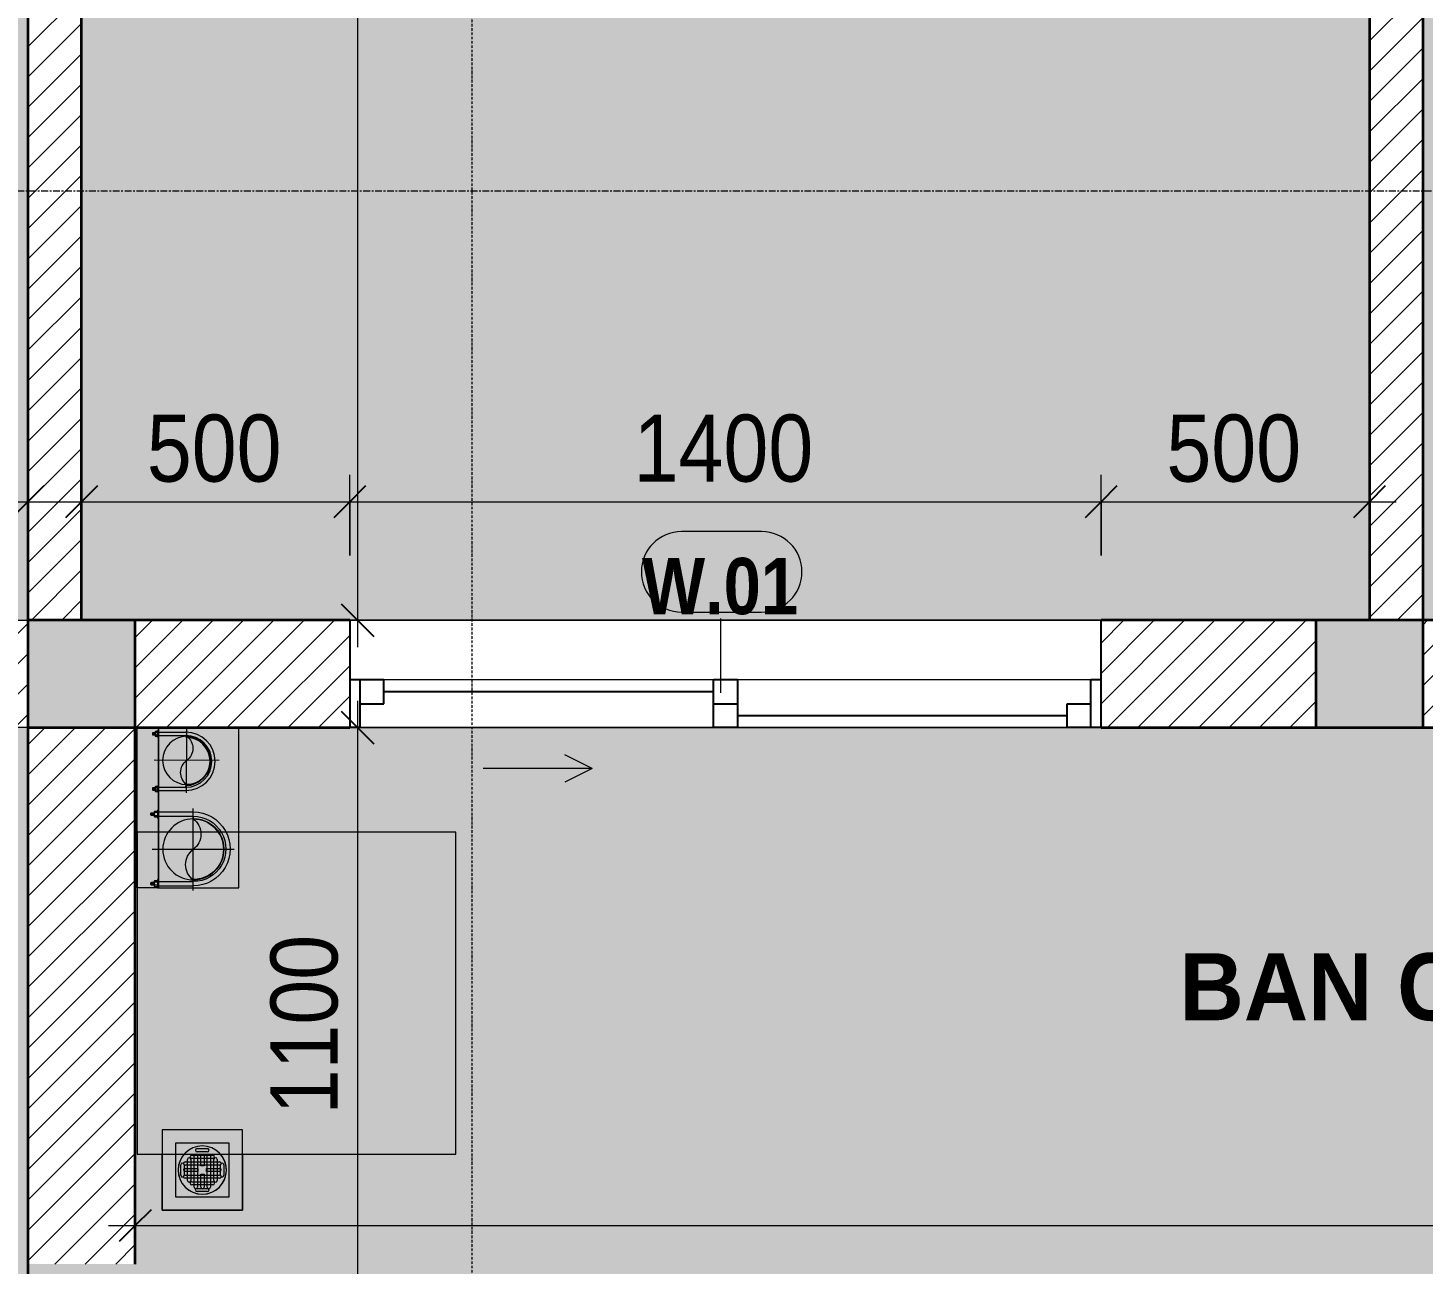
# Model space of a CAD drawing. Header units: millimetres. Extents: x 81424 to 264319, y 405 to 78637.
# Drawn here: x 86278 to 88878, y 23537 to 25841 of the extents above; entities that cross this region are included whole.
import ezdxf

# ---------------------------------------------------------------- set-up
doc = ezdxf.new("R2010")
doc.units = ezdxf.units.MM
for name, pattern in [('Dash Dot 3_16_', [7.9375, 4.7625, -1.5875, 0, -1.5875]), ('Grid Line', [22.225, 12.7, -3.175, 3.175, -3.175]), ('IMPORT-CENTER _3_', [10.16, 6.35, -1.27, 1.27, -1.27])]:
    doc.linetypes.add(name, pattern=pattern)
for name, color, linetype, lineweight in [('0-1', 7, 'Continuous', 5), ('A-ANNO-DIMS', 211, 'Continuous', 9), ('A-ANNO-DIMS-50', 211, 'Continuous', 9), ('A-DETL-GENF-1', 7, 'Continuous', 18), ('A-DETL-GENF-5', 9, 'Continuous', 18), ('A-DETL-MEDM', 33, 'Continuous', 35), ('A-DETL-THIN', 151, 'Continuous', 18), ('A-GLAZ', 151, 'Continuous', 18), ('A-GLAZ-1', 151, 'Continuous', 25), ('A-GLAZ-IDEN', 152, 'Continuous', 9), ('A-WALL', 113, 'Continuous', 18), ('A-WALL-2', 250, 'Continuous', 35), ('A-WALL-4', 113, 'Continuous', 35), ('A-WALL-PATT-1', 9, 'Continuous', 18), ('A-WALL-PATT-2', 111, 'Continuous', 18), ('G-ANNO-SYMB-1', 111, 'Dash Dot 3_16_', 18), ('G-ANNO-TEXT-1', 7, 'Continuous', 9), ('G-IMPT', 8, 'Continuous', 18), ('G-IMPT-1', 254, 'Continuous', 18), ('G-IMPT-2', 8, 'IMPORT-CENTER _3_', 18), ('I-FURN', 30, 'Continuous', 18), ('I-FURN-2', 253, 'Continuous', 18), ('M-EQPM', 50, 'Continuous', 18), ('M-EQPM-1', 7, 'Continuous', 18), ('S-COLS', 52, 'Continuous', 18), ('S-COLS-3', 52, 'Continuous', 35), ('S-GRID-1', 1, 'Grid Line', 9)]:
    doc.layers.add(name, color=color, linetype=linetype, lineweight=lineweight)
doc.layers.add('A-DETL-GENF-2', color=7, linetype='Continuous', lineweight=18, transparency=0.2)
doc.styles.add('Arial_B', font='arialbd.ttf', dxfattribs={"width": 0.95, "height": 125})
doc.styles.add('Arial_B_2', font='arialbd.ttf', dxfattribs={"width": 0.85, "height": 105})
doc.styles.add('UTM Avo', font='', dxfattribs={"width": 0.9, "height": 125})
doc.styles.get('UTM Avo').set_extended_font_data('UTM Avo')
doc.dimstyles.new('1_Dim_chi_tiet_2_5', dxfattribs={"dimscale": 304.8, "dimtxt": 124.912619, "dimasz": 0.19685, "dimexe": 0.164042, "dimexo": 0.0625, "dimgap": 0.016404, "dimtad": 1, "dimdec": 0, "dimrnd": 5, "dimzin": 0, "dimdsep": 46, "dimtxsty": 'UTM Avo', "dimblk1": 'OBLIQUE', "dimblk2": 'OBLIQUE', "dimsah": 1, "dimcen": 0.09, "dimdle": 0.164042, "dimazin": 0, "dimtfac": 1, "dimtdec": 4, "dimtix": 1, "dimtmove": 0, "dimatfit": 3, "dimfxl": 0.328084, "dimfxlon": 1, "dimtvp": 1, "dimtolj": 1, "dimtzin": 0, "dimarcsym": 2})
pattern_1 = [(45, (0, 0), (-28.284271, 28.284271), [])]

# ---------------------------------------------------------------- blocks, each defined once
blk = doc.blocks.new('MAY GIAT - MAY GIAT_dwg-348053-TKCS_CĂN HỘ LOẠI 4 - MẶT BẰNG')
at = {"layer": 'G-IMPT-1', "flags": 128}
blk.add_lwpolyline([(5, 596.6), (5, 2.3), (605, 2.3), (605, 596.6)], close=True, dxfattribs=at)
blk = doc.blocks.new('MAY GIAT - MAY GIAT-348233-TKCS_CĂN HỘ LOẠI 4 - MẶT BẰNG')
at = {"layer": 'I-FURN-2'}
for p, q in [((5, 596.6), (5, 2.3)), ((605, 596.6), (5, 596.6)), ((605, 2.3), (605, 596.6)), ((5, 2.3), (605, 2.3))]:
    blk.add_line(p, q, dxfattribs=at)
blk.add_blockref('MAY GIAT - MAY GIAT_dwg-348053-TKCS_CĂN HỘ LOẠI 4 - MẶT BẰNG', (0, 0))
blk = doc.blocks.new('THU NUOC - THU NUOC-455054-TKCS_CĂN HỘ LOẠI 4 - MẶT BẰNG')
at = {"layer": 'M-EQPM-1'}
for p, q in [((-66.3, -70.6), (-66.3, 79.4)), ((-66.3, 79.4), (38.4, 79.4)), ((38.4, 54.4), (-41.3, 54.4)), ((-41.3, 54.4), (-41.3, -45.6)), ((-11, 32.1), (28.5, 32.1)), ((28.5, 26.1), (-11, 26.1)), ((-1.1, 44.5), (18.5, 44.5)), ((18.5, 38.5), (-1.1, 38.5)), ((-23.3, 19.6), (38.4, 19.6)), ((38.4, 13.6), (-23.3, 13.6)), ((-23.3, 7.2), (0.7, 7.2)), ((0.7, 1.2), (-23.3, 1.2)), ((0.7, 7.2), (0.7, 1.2)), ((16.7, 1.2), (16.7, 7.2)), ((16.7, 7.2), (38.4, 7.2)), ((38.4, 1.2), (16.7, 1.2)), ((-23.3, -4.8), (38.4, -4.8)), ((38.4, -10.8), (-23.3, -10.8)), ((-11, -17.3), (28.5, -17.3)), ((28.5, -23.3), (-11, -23.3)), ((-41.3, -45.6), (38.4, -45.6)), ((-1.1, -29.6), (18.5, -29.6)), ((18.5, -35.6), (-1.1, -35.6)), ((38.4, -70.6), (-66.3, -70.6))]:
    blk.add_line(p, q, dxfattribs=at)
for centre, radius, start, end in [((8.7, 4.4), 45, 48.5422, 180), ((8.7, 4.4), 45, 48.5422, 180), ((-11, 29.1), 3, 90, 270), ((-1.1, 41.5), 3, 90, 270), ((18.5, 41.5), 3, 270, 90), ((28.5, 29.1), 3, 270, 90), ((8.7, 4.4), 45, 180, 311.4578), ((8.7, 4.4), 45, 180, 311.4578), ((-23.3, 16.6), 3, 90, 270), ((-23.3, 4.2), 3, 90, 270), ((-23.3, -7.8), 3, 90, 270), ((-11, -20.3), 3, 90, 270), ((28.5, -20.3), 3, 270, 90), ((-1.1, -32.6), 3, 90, 270), ((18.5, -32.6), 3, 270, 90)]:
    blk.add_arc(centre, radius, start, end, dxfattribs=at)
blk = doc.blocks.new('NCV_TKTC_TANG 1_rvt-1-TKCS_CĂN HỘ LOẠI 4 - MẶT BẰNG')
at = {"layer": 'A-WALL-PATT-1'}
h = blk.add_hatch(dxfattribs=at)
h.set_pattern_fill('FP_1', color=256, style=0, pattern_type=2)
h.set_pattern_definition(pattern_1)
h.paths.add_polyline_path([(86377.6, 24737.4), (86377.6, 28836.9), (86277.6, 28836.9), (86277.6, 24737.4)])
h.paths.add_polyline_path([(86371, 29036.9), (86377.6, 29036.9), (86377.6, 29486.9), (86277.6, 29486.9), (86277.6, 29036.9)])
h.paths.add_polyline_path([(86377.6, 30386.9), (86377.6, 30436.9), (86277.6, 30436.9), (86277.6, 30386.9)])
h = blk.add_hatch(dxfattribs=at)
h.set_pattern_fill('FP_1', color=256, style=0, pattern_type=2)
h.set_pattern_definition(pattern_1)
h.paths.add_polyline_path([(88877.6, 24736.9), (88877.6, 28836.9), (88777.6, 28836.9), (88777.6, 24736.9), (88877.5, 24736.9)])
h.paths.add_polyline_path([(88877.6, 29036.9), (88877.6, 29336.9), (88777.6, 29336.9), (88777.6, 29036.9)])
at = {"layer": 'A-WALL-2'}
for p, q in [((86277.6, 28836.9), (86277.6, 24737.4)), ((86377.6, 24737.4), (86377.6, 28836.9)), ((88777.6, 28836.9), (88777.6, 24736.9)), ((88877.6, 24736.9), (88877.6, 28836.9))]:
    blk.add_line(p, q, dxfattribs=at)
at = {"layer": 'I-FURN', "rotation": 90.00000000000031}
blk.add_blockref('MAY GIAT - MAY GIAT-348233-TKCS_CĂN HỘ LOẠI 4 - MẶT BẰNG', (87077.6, 23736.9), dxfattribs=at)
at = {"layer": 'M-EQPM', "rotation": 90.0000000000001}
blk.add_blockref('THU NUOC - THU NUOC-455054-TKCS_CĂN HỘ LOẠI 4 - MẶT BẰNG', (86607, 23703.6), dxfattribs=at)
blk = doc.blocks.new('1_FAMILY RVT - W01-WxH 1400x1400xmm-389822-TKCS_CĂN HỘ LOẠI 4 - MẶT BẰNG')
at = {"layer": 'A-GLAZ'}
for p, q in [((248.4, 172.39), (299.2, 197.79)), ((248.4, 172.39), (299.2, 146.99)), ((248.4, 172.39), (451.6, 172.39)), ((700, 96.19), (-700, 96.19)), ((-636.5, 96.19), (-22.225, 96.19)), ((22.225, 96.19), (680.95, 96.19)), ((-680.95, 7.29), (-22.225, 7.29)), ((22.225, 7.29), (636.5, 7.29)), ((-700, -103.81), (700, -103.81))]:
    blk.add_line(p, q, dxfattribs=at)
at = {"layer": 'A-GLAZ-1'}
for p, q in [((-700, 96.19), (-700, -103.81)), ((-700, 96.19), (-636.5, 96.19)), ((-680.95, 96.19), (-680.95, 7.29)), ((-636.5, 96.19), (-636.5, 51.74)), ((-22.225, 7.29), (-22.225, 96.19)), ((-22.225, 96.19), (22.225, 96.19)), ((22.225, 96.19), (22.225, 7.29)), ((680.95, 96.19), (700, 96.19)), ((680.95, 96.19), (680.95, 7.29)), ((700, -103.81), (700, 96.19)), ((-636.5, 73.965), (-22.225, 73.965)), ((-636.5, 51.74), (-680.95, 51.74)), ((22.225, 51.74), (-22.225, 51.74)), ((22.225, 29.515), (636.5, 29.515)), ((636.5, 51.74), (636.5, 7.29)), ((680.95, 51.74), (636.5, 51.74)), ((-700, 7.29), (-680.95, 7.29)), ((-22.225, 7.29), (22.225, 7.29)), ((636.5, 7.29), (700, 7.29))]:
    blk.add_line(p, q, dxfattribs=at)
blk = doc.blocks.new('TKTC_XREF_251221_MB TANG 1 - TKTC_XREF_260130_MB TANG 1_dwg_CUM U_DN100-4202112-TKCS_CĂN HỘ LOẠI 4 - MẶT BẰNG')
at = {"layer": 'G-IMPT'}
blk.add_hatch(color=256, dxfattribs=at).paths.add_polyline_path([(0, 61), (0, 57), (15.8, 54.6), (30.5, 47.8), (41.1, 39.2), (49.4, 28.5), (55.1, 14.8), (57, 0), (54.6, -15.8), (47.8, -30.5), (40.3, -40.3), (28.5, -49.4), (14.8, -55.1), (0, -57), (0, -61), (15.8, -58.9), (30.5, -52.8), (43.1, -43.1), (53.7, -28.5), (59.1, -14.7), (60.7, 2.1), (58.7, 16.3), (52.4, 31), (43.1, 43.1), (28.5, 53.7), (14, 59.2), (0.2, 61)])
for p, q in [((-79.1, 66.6), (-79.1, 63.4)), ((-76.6, 66.6), (-76.6, 63.4)), ((-74.6, 66.6), (-74.6, 63.4)), ((-72.7, 69.3), (-72.7, 60.7)), ((-66.9, 67.9), (-71.7, 67.9)), ((-65, 69), (0, 69)), ((-66.9, 62.1), (-71.7, 62.1)), ((-79.1, -63.4), (-79.1, -66.6)), ((-76.6, -63.4), (-76.6, -66.6)), ((-74.6, -63.4), (-74.6, -66.6)), ((-72.7, -60.7), (-72.7, -69.3)), ((-66.9, -62.1), (-71.7, -62.1)), ((-66.9, -67.9), (-71.7, -67.9)), ((-65, -69), (0, -69))]:
    blk.add_line(p, q, dxfattribs=at)
at = {"layer": 'G-IMPT', "flags": 128}
for points in [[(-72.7, 67.6), (-78.1, 67.6), (-78.1, 62.4), (-72.7, 62.4)], [(-71.7, 59.2), (-66.9, 59.2), (-66.9, 70.8), (-71.7, 70.8)], [(-66.9, 70.8), (-66.9, 72.7), (-65, 72.7), (-65, 57.3), (-66.9, 57.3), (-66.9, 59.2)], [(-65, 61), (0, 61), (0, 57)], [(-72.7, -62.4), (-78.1, -62.4), (-78.1, -67.6), (-72.7, -67.6)], [(-71.7, -70.8), (-66.9, -70.8), (-66.9, -59.2), (-71.7, -59.2)], [(-66.9, -59.2), (-66.9, -57.3), (-65, -57.3), (-65, -72.7), (-66.9, -72.7), (-66.9, -70.8)], [(-65, -61), (0, -61), (0, -57)]]:
    blk.add_lwpolyline(points, dxfattribs=at)
at = {"layer": 'G-IMPT'}
for centre, radius, start, end in [((-78.1, 66.6), 0.96, 90, 180), ((-71.1, 69.3), 1.56, 112.6199, 247.3801), ((-67.9, 65), 4.8, 143.1301, 216.8699), ((0, 0), 69, 270, 90), ((-78.1, 63.4), 0.96, 180, 270), ((-71.1, 60.7), 1.56, 112.6199, 247.3801), ((0, 0), 61, 270, 90), ((0, 0), 57, 270, 90), ((-78.1, -63.4), 0.96, 90, 180), ((-71.1, -60.7), 1.56, 112.6199, 247.3801), ((-67.9, -65), 4.8, 143.1301, 216.8699), ((-78.1, -66.6), 0.96, 180, 270), ((-71.1, -69.3), 1.56, 112.6199, 247.3801)]:
    blk.add_arc(centre, radius, start, end, dxfattribs=at)
blk = doc.blocks.new('TKTC_XREF_251221_MB TANG 1 - TKTC_XREF_260130_MB TANG 1_dwg_$cc-4202122-TKCS_CĂN HỘ LOẠI 4 - MẶT BẰNG')
at = {"layer": 'G-IMPT'}
blk.add_circle((0, 0), 0.5, dxfattribs=at)
for centre, radius, start, end in [((0, 0), 0.5, 90, 270), ((0.188, 0.25), 0.313, 126.8699, 233.1301), ((-0.188, -0.25), 0.313, 306.8699, 53.1301)]:
    blk.add_arc(centre, radius, start, end, dxfattribs=at)
at = {"layer": 'G-IMPT-2'}
for p, q in [((0, -0.673), (0, 0.673)), ((-0.673, 0), (0.673, 0))]:
    blk.add_line(p, q, dxfattribs=at)
blk = doc.blocks.new('TKTC_XREF_251221_MB TANG 1 - TKTC_XREF_260130_MB TANG 1_dwg_CUM U_DN100-4202115-TKCS_CĂN HỘ LOẠI 4 - MẶT BẰNG')
at = {"layer": 'G-IMPT'}
blk.add_hatch(color=256, dxfattribs=at).paths.add_polyline_path([(0, -61), (0, -57), (15.5, -54.8), (30.5, -47.9), (40.3, -40.3), (49.4, -28.5), (55.2, -13.4), (57, 0), (54.6, 15.8), (47.9, 30.5), (39.8, 40.7), (28.5, 49.4), (13.1, 55.3), (0, 57), (0, 61), (15.8, 58.9), (30.5, 52.8), (43.1, 43.1), (53.6, 28.5), (59.1, 14.8), (61, 0), (58.9, -15.8), (52.8, -30.5), (43.1, -43.1), (28.5, -53.6), (13.8, -59.2), (0, -61)])
for p, q in [((-79.1, 66.6), (-79.1, 63.4)), ((-76.6, 66.6), (-76.6, 63.4)), ((-74.6, 66.6), (-74.6, 63.4)), ((-72.7, 69.3), (-72.7, 60.7)), ((-66.9, 67.9), (-71.7, 67.9)), ((-66.9, 62.1), (-71.7, 62.1)), ((-65, 69), (0, 69)), ((-79.1, -63.4), (-79.1, -66.6)), ((-76.6, -63.4), (-76.6, -66.6)), ((-74.6, -63.4), (-74.6, -66.6)), ((-72.7, -60.7), (-72.7, -69.3)), ((-66.9, -62.1), (-71.7, -62.1)), ((-66.9, -67.9), (-71.7, -67.9)), ((-65, -69), (0, -69))]:
    blk.add_line(p, q, dxfattribs=at)
at = {"layer": 'G-IMPT', "flags": 128}
for points in [[(-72.7, 67.6), (-78.1, 67.6), (-78.1, 62.4), (-72.7, 62.4)], [(-71.7, 59.2), (-66.9, 59.2), (-66.9, 70.8), (-71.7, 70.8)], [(-66.9, 70.8), (-66.9, 72.7), (-65, 72.7), (-65, 57.3), (-66.9, 57.3), (-66.9, 59.2)], [(-65, 61), (0, 61), (0, 57)], [(-72.7, -62.4), (-78.1, -62.4), (-78.1, -67.6), (-72.7, -67.6)], [(-71.7, -70.8), (-66.9, -70.8), (-66.9, -59.2), (-71.7, -59.2)], [(-66.9, -59.2), (-66.9, -57.3), (-65, -57.3), (-65, -72.7), (-66.9, -72.7), (-66.9, -70.8)], [(-65, -61), (0, -61), (0, -57)]]:
    blk.add_lwpolyline(points, dxfattribs=at)
at = {"layer": 'G-IMPT'}
for centre, radius, start, end in [((-78.1, 66.6), 0.96, 90, 180), ((-78.1, 63.4), 0.96, 180, 270), ((-71.1, 69.3), 1.56, 112.6199, 247.3801), ((-67.9, 65), 4.8, 143.1301, 216.8699), ((-71.1, 60.7), 1.56, 112.6199, 247.3801), ((0, 0), 69, 270, 90), ((0, 0), 61, 270, 90), ((0, 0), 57, 270, 90), ((-78.1, -63.4), 0.96, 90, 180), ((-78.1, -66.6), 0.96, 180, 270), ((-71.1, -60.7), 1.56, 112.6199, 247.3801), ((-67.9, -65), 4.8, 143.1301, 216.8699), ((-71.1, -69.3), 1.56, 112.6199, 247.3801)]:
    blk.add_arc(centre, radius, start, end, dxfattribs=at)
blk = doc.blocks.new('TKTC_XREF_251221_MB TANG 1 - TKTC_XREF_260130_MB TANG 1_dwg_$cc-4202121-TKCS_CĂN HỘ LOẠI 4 - MẶT BẰNG')
at = {"layer": 'G-IMPT'}
blk.add_circle((0, 0), 0.5, dxfattribs=at)
for centre, radius, start, end in [((0, 0), 0.5, 90, 270), ((0.188, 0.25), 0.313, 126.8699, 233.1301), ((-0.188, -0.25), 0.313, 306.8699, 53.1301)]:
    blk.add_arc(centre, radius, start, end, dxfattribs=at)
at = {"layer": 'G-IMPT-2'}
for p, q in [((0, -0.673), (0, 0.673)), ((-0.673, 0), (0.673, 0))]:
    blk.add_line(p, q, dxfattribs=at)
blk = doc.blocks.new('TKTC_XREF_251221_MB TANG 1 - TKTC_XREF_260130_MB TANG 1_dwg_THU NUOC - THU NUOC-444531-TKCS_MB TẦNG 1-4202120-TKCS_CĂN HỘ LOẠI 4 - MẶT BẰNG')
at = {"layer": 'M-EQPM'}
for p, q in [((-1.1, 35.6), (18.5, 35.6)), ((18.5, 29.6), (-1.1, 29.6)), ((-23.3, 10.8), (40.9, 10.8)), ((40.9, 4.8), (-23.3, 4.8)), ((-11, 23.3), (28.5, 23.3)), ((28.5, 17.3), (-11, 17.3)), ((-23.3, -13.6), (40.9, -13.6)), ((40.9, -19.6), (-23.3, -19.6)), ((-11, -26.1), (28.5, -26.1)), ((28.5, -32.1), (-11, -32.1)), ((-1.1, -38.5), (18.5, -38.5)), ((18.5, -44.5), (-1.1, -44.5))]:
    blk.add_line(p, q, dxfattribs=at)
at = {"layer": 'M-EQPM', "flags": 128}
for points in [[(83.7, -79.4), (83.7, 70.6), (-66.3, 70.6), (-66.3, -79.4)], [(58.7, -54.4), (58.7, 45.6), (-41.3, 45.6), (-41.3, -54.4)]]:
    blk.add_lwpolyline(points, close=True, dxfattribs=at)
for points in [[(-23.3, -1.2), (0.7, -1.2), (0.7, -7.2), (-23.3, -7.2)], [(40.9, -7.2), (16.7, -7.2), (16.7, -1.2), (40.9, -1.2)]]:
    blk.add_lwpolyline(points, dxfattribs=at)
at = {"layer": 'M-EQPM'}
for centre, radius, start, end in [((8.7, -4.4), 45, 360, 180), ((8.7, -4.4), 45, 360, 180), ((-1.1, 32.6), 3, 90, 270), ((18.5, 32.6), 3, 270, 90), ((-23.3, 7.8), 3, 90, 270), ((-11, 20.3), 3, 90, 270), ((28.5, 20.3), 3, 270, 90), ((40.9, 7.8), 3, 270, 90), ((8.7, -4.4), 45, 180, 360), ((8.7, -4.4), 45, 180, 360), ((-23.3, -4.2), 3, 90, 270), ((-23.3, -16.6), 3, 90, 270), ((40.9, -4.2), 3, 270, 90), ((40.9, -16.6), 3, 270, 90), ((-11, -29.1), 3, 90, 270), ((-1.1, -41.5), 3, 90, 270), ((18.5, -41.5), 3, 270, 90), ((28.5, -29.1), 3, 270, 90)]:
    blk.add_arc(centre, radius, start, end, dxfattribs=at)
blk = doc.blocks.new('TKTC_XREF_251221_MB TANG 1 - TKTC_XREF_260130_MB TANG 1_dwg-4202109-TKCS_CĂN HỘ LOẠI 4 - MẶT BẰNG')
at = {"layer": 'G-IMPT'}
blk.add_line((-116630.9, -376809.7), (-116630.9, -377108.3), dxfattribs=at)
at = {"layer": 'G-IMPT', "flags": 128}
for points in [[(-116631.1, -376809.7), (-116631.1, -377108.5), (-116670.8, -377108.2), (-116670.8, -376809.7)], [(-116630.9, -377108.3), (-116481.3, -377108.3), (-116481.3, -376809.7)]]:
    blk.add_lwpolyline(points, dxfattribs=at)
at = {"xscale": 0.789473684210524, "yscale": 0.789473684210524, "zscale": 0.789473684210524, "rotation": 0.06930925665188988}
blk.add_blockref('TKTC_XREF_251221_MB TANG 1 - TKTC_XREF_260130_MB TANG 1_dwg_CUM U_DN100-4202112-TKCS_CĂN HỘ LOẠI 4 - MẶT BẰNG', (-116579.7, -376872.6), dxfattribs=at)
at = {"extrusion": (0, 0, -1)}
for name, p, xscale, yscale, zscale, rotation in [('TKTC_XREF_251221_MB TANG 1 - TKTC_XREF_260130_MB TANG 1_dwg_$cc-4202122-TKCS_CĂN HỘ LOẠI 4 - MẶT BẰNG', (116578.1, -376870.8), 90.00000000005114, 90.00000000005114, -90.00000000005114, 0.3047175217251739), ('TKTC_XREF_251221_MB TANG 1 - TKTC_XREF_260130_MB TANG 1_dwg_CUM U_DN100-4202115-TKCS_CĂN HỘ LOẠI 4 - MẶT BẰNG', (116566, -377035.8), 0.9975000000000006, 0.9975000000000006, -0.9975000000000006, 180.000991338195), ('TKTC_XREF_251221_MB TANG 1 - TKTC_XREF_260130_MB TANG 1_dwg_$cc-4202121-TKCS_CĂN HỘ LOẠI 4 - MẶT BẰNG', (116566, -377036.7), 113.7150000000073, 113.7150000000073, -113.7150000000073, 359.9990086636432)]:
    blk.add_blockref(name, p, dxfattribs=dict(at, xscale=xscale, yscale=yscale, zscale=zscale, rotation=rotation))
blk.add_blockref('TKTC_XREF_251221_MB TANG 1 - TKTC_XREF_260130_MB TANG 1_dwg_THU NUOC - THU NUOC-444531-TKCS_MB TẦNG 1-4202120-TKCS_CĂN HỘ LOẠI 4 - MẶT BẰNG', (-116557.9, -377630))
blk = doc.blocks.new('TKTC_XREF_251221_MB TANG 1 - TKTC_XREF_251221_MB TANG 1-2038492-TKCS_CĂN HỘ LOẠI 4 - MẶT BẰNG')
blk.add_blockref('TKTC_XREF_251221_MB TANG 1 - TKTC_XREF_260130_MB TANG 1_dwg-4202109-TKCS_CĂN HỘ LOẠI 4 - MẶT BẰNG', (169499.1, 384109.7))
blk = doc.blocks.new('DIMBLOCK27-TKCS_CĂN HỘ LOẠI 4 - MẶT BẰNG')
at = {"layer": 'A-ANNO-DIMS-50'}
for p, q in [((86892, 29387.4), (86892, 24686.9)), ((86992, 29337.4), (86842, 29337.4)), ((86892, 29337.4), (86992, 29337.4)), ((86992, 24736.9), (86842, 24736.9)), ((86892, 24736.9), (86992, 24736.9))]:
    blk.add_line(p, q, dxfattribs=at)
at = {"layer": 'A-ANNO-DIMS-50', "lineweight": 25}
for p, q in [((86892, 29337.4), (86862, 29367.4)), ((86892, 29337.4), (86922, 29307.4)), ((86892, 24736.9), (86862, 24766.9)), ((86892, 24736.9), (86922, 24706.9))]:
    blk.add_line(p, q, dxfattribs=at)
at = {"layer": 'A-ANNO-DIMS-50', "color": 0, "insert": (86729.6, 26866), "char_height": 125, "width": 410.824, "attachment_point": 1, "rotation": 90, "line_spacing_factor": 1.110334, "style": 'UTM Avo'}
blk.add_mtext('4600', dxfattribs=at)
blk = doc.blocks.new('_Oblique')
at = {"color": 0, "linetype": 'ByBlock', "lineweight": -2}
blk.add_line((-0.5, -0.5), (0.5, 0.5), dxfattribs=at)
blk = doc.blocks.new('DIMBLOCK36-TKCS_CĂN HỘ LOẠI 4 - MẶT BẰNG')
at = {"layer": 'A-ANNO-DIMS-50'}
for p, q in [((86892, 24586.9), (86892, 23387.4)), ((86992, 24536.9), (86842, 24536.9)), ((86892, 24536.9), (86992, 24536.9)), ((86992, 23437.4), (86842, 23437.4)), ((86892, 23437.4), (86992, 23437.4))]:
    blk.add_line(p, q, dxfattribs=at)
at = {"layer": 'A-ANNO-DIMS-50', "lineweight": 25}
for p, q in [((86892, 24536.9), (86862, 24566.9)), ((86892, 24536.9), (86922, 24506.9)), ((86892, 23437.4), (86862, 23467.4)), ((86892, 23437.4), (86922, 23407.4))]:
    blk.add_line(p, q, dxfattribs=at)
at = {"layer": 'A-ANNO-DIMS-50', "color": 0, "insert": (86729.6, 23816), "char_height": 125, "width": 410.824, "attachment_point": 1, "rotation": 90, "line_spacing_factor": 1.110334, "style": 'UTM Avo'}
blk.add_mtext('1100', dxfattribs=at)
blk = doc.blocks.new('DIMBLOCK37-TKCS_CĂN HỘ LOẠI 4 - MẶT BẰNG')
at = {"layer": 'A-ANNO-DIMS-50'}
for p, q in [((86477.6, 23708.9), (86477.6, 23558.9)), ((86477.6, 23608.9), (86477.6, 23708.9)), ((91652.6, 23708.9), (91652.6, 23558.9)), ((91652.6, 23608.9), (91652.6, 23708.9)), ((86427.6, 23608.9), (91702.6, 23608.9))]:
    blk.add_line(p, q, dxfattribs=at)
at = {"layer": 'A-ANNO-DIMS-50', "lineweight": 25}
for p, q in [((86477.6, 23608.9), (86507.6, 23638.9)), ((91652.6, 23608.9), (91682.6, 23638.9)), ((86477.6, 23608.9), (86447.6, 23578.9)), ((91652.6, 23608.9), (91622.6, 23578.9))]:
    blk.add_line(p, q, dxfattribs=at)
at = {"layer": 'A-ANNO-DIMS-50', "color": 0, "insert": (88893.9, 23771.2), "char_height": 125, "width": 410.824, "attachment_point": 1, "line_spacing_factor": 1.110334, "style": 'UTM Avo'}
blk.add_mtext('5175', dxfattribs=at)
blk = doc.blocks.new('DIMBLOCK41-TKCS_CĂN HỘ LOẠI 4 - MẶT BẰNG')
at = {"layer": 'A-ANNO-DIMS-50'}
for p, q in [((86377.6, 25058), (86377.6, 24908)), ((86377.6, 24958), (86377.6, 25058)), ((86877.6, 24858), (86877.6, 25008)), ((86327.6, 24958), (86877.6, 24958)), ((86877.6, 24958), (86877.6, 24858))]:
    blk.add_line(p, q, dxfattribs=at)
at = {"layer": 'A-ANNO-DIMS-50', "lineweight": 25}
for p, q in [((86377.6, 24958), (86407.6, 24988)), ((86877.6, 24958), (86907.6, 24988)), ((86377.6, 24958), (86347.6, 24928)), ((86877.6, 24958), (86847.6, 24928))]:
    blk.add_line(p, q, dxfattribs=at)
at = {"layer": 'A-ANNO-DIMS-50', "color": 0, "insert": (86499.2, 25120.4), "char_height": 125, "width": 308.118, "attachment_point": 1, "line_spacing_factor": 1.110334, "style": 'UTM Avo'}
blk.add_mtext('500', dxfattribs=at)
blk = doc.blocks.new('DIMBLOCK42-TKCS_CĂN HỘ LOẠI 4 - MẶT BẰNG')
at = {"layer": 'A-ANNO-DIMS-50'}
for p, q in [((86877.6, 24858), (86877.6, 25008)), ((88277.6, 24858), (88277.6, 25008)), ((86877.6, 24958), (88277.6, 24958)), ((86877.6, 24958), (86877.6, 24858)), ((88277.6, 24958), (88277.6, 24858))]:
    blk.add_line(p, q, dxfattribs=at)
at = {"layer": 'A-ANNO-DIMS-50', "lineweight": 25}
for p, q in [((86877.6, 24958), (86907.6, 24988)), ((88277.6, 24958), (88307.6, 24988)), ((86877.6, 24958), (86847.6, 24928)), ((88277.6, 24958), (88247.6, 24928))]:
    blk.add_line(p, q, dxfattribs=at)
at = {"layer": 'A-ANNO-DIMS-50', "color": 0, "insert": (87406.4, 25120.4), "char_height": 125, "width": 410.824, "attachment_point": 1, "line_spacing_factor": 1.110334, "style": 'UTM Avo'}
blk.add_mtext('1400', dxfattribs=at)
blk = doc.blocks.new('DIMBLOCK43-TKCS_CĂN HỘ LOẠI 4 - MẶT BẰNG')
at = {"layer": 'A-ANNO-DIMS-50'}
for p, q in [((88777.6, 25058), (88777.6, 24908)), ((88777.6, 24958), (88777.6, 25058)), ((88277.6, 24858), (88277.6, 25008)), ((88277.6, 24958), (88827.6, 24958)), ((88277.6, 24958), (88277.6, 24858))]:
    blk.add_line(p, q, dxfattribs=at)
at = {"layer": 'A-ANNO-DIMS-50', "lineweight": 25}
for p, q in [((88277.6, 24958), (88307.6, 24988)), ((88777.6, 24958), (88807.6, 24988)), ((88277.6, 24958), (88247.6, 24928)), ((88777.6, 24958), (88747.6, 24928))]:
    blk.add_line(p, q, dxfattribs=at)
at = {"layer": 'A-ANNO-DIMS-50', "color": 0, "insert": (88399.2, 25120.4), "char_height": 125, "width": 308.118, "attachment_point": 1, "line_spacing_factor": 1.110334, "style": 'UTM Avo'}
blk.add_mtext('500', dxfattribs=at)
blk = doc.blocks.new('DIMBLOCK46-TKCS_CĂN HỘ LOẠI 4 - MẶT BẰNG')
at = {"layer": 'A-ANNO-DIMS-50'}
for p, q in [((86277.6, 25058), (86277.6, 24908)), ((86277.6, 24958), (86277.6, 25058)), ((85702.6, 24858), (85702.6, 25008)), ((85702.6, 24958), (86327.6, 24958)), ((85702.6, 24958), (85702.6, 24858))]:
    blk.add_line(p, q, dxfattribs=at)
at = {"layer": 'A-ANNO-DIMS-50', "lineweight": 25}
for p, q in [((85702.6, 24958), (85732.6, 24988)), ((86277.6, 24958), (86307.6, 24988)), ((85702.6, 24958), (85672.6, 24928)), ((86277.6, 24958), (86247.6, 24928))]:
    blk.add_line(p, q, dxfattribs=at)
at = {"layer": 'A-ANNO-DIMS-50', "color": 0, "insert": (85861.7, 25120.4), "char_height": 125, "width": 308.118, "attachment_point": 1, "line_spacing_factor": 1.110334, "style": 'UTM Avo'}
blk.add_mtext('575', dxfattribs=at)
blk = doc.blocks.new('SSA-WINDOW TAG - 10-2062020-TKCS_CĂN HỘ LOẠI 4 - MẶT BẰNG')
at = {"layer": 'A-GLAZ-IDEN'}
for p, q in [((1.296875, 1.5), (-1.6875, 1.5)), ((-1.6875, -1.5), (1.296875, -1.5))]:
    blk.add_line(p, q, dxfattribs=at)
for centre, start, end in [((-1.6875, 0), 90, 270), ((1.296875, 0), 270, 90)]:
    blk.add_arc(centre, 1.5, start, end, dxfattribs=at)

msp = doc.modelspace()

# ---------------------------------------------------------------- hatches: boundary and pattern name
at = {"layer": 'A-DETL-GENF-1'}
for points in [[(91552.6, 24737.4), (91552.6, 25536.9), (91652.6, 25536.9), (91652.6, 32236.9), (91527.6, 32236.9), (91527.6, 33337.4), (87477.6, 33336.9), (87477.3, 31036.9), (86377.6, 31036.9), (86377.9, 29437.4), (88877.6, 29436.9), (88877.6, 24737.4), (91459, 24737.4)], [(84107.9, 24736.9), (86277.6, 24737.4), (86277.6, 30437.4), (85777.6, 30437.4), (85777.6, 31037.4), (85177.6, 31036.9), (85177.1, 28537.4), (83577.6, 28536.9), (83577.6, 25536.9), (83752.6, 25536.9), (83752.6, 24736.9)], [(86877.6, 24736.9), (88777.6, 24736.9), (88777.1, 29337.4), (86377.6, 29336.9), (86377.6, 24737.4), (86477.6, 24736.9)]]:
    msp.add_hatch(color=256, dxfattribs=at).paths.add_polyline_path(points)
h = msp.add_hatch(color=256, dxfattribs=at)
h.paths.add_polyline_path([(86477.6, 23437.4), (91652.6, 23437.4), (91652.6, 24536.9), (86477.6, 24536.9), (86477.6, 23536.9)])
h.paths.add_polyline_path([(86632.8, 24341.9), (86625.8, 24351), (86614.1, 24360.1), (86600.4, 24365.7), (86585.6, 24367.7), (86585.6, 24371.7), (86601.4, 24369.6), (86616.1, 24363.5), (86628.7, 24353.8), (86637.8, 24341.9)])
h.paths.add_polyline_path([(86572.1, 24425.9), (86572.1, 24429.1), (86584.5, 24431), (86596.1, 24436.4), (86603.9, 24442.3), (86611, 24451.6), (86615.5, 24462.5), (86617, 24474.1), (86615.1, 24486.6), (86609.7, 24498.2), (86603.8, 24505.9), (86594.4, 24513.1), (86583.6, 24517.6), (86571.9, 24519.1), (86571.9, 24522.2), (86584.4, 24520.6), (86596, 24515.8), (86606, 24508.2), (86614.3, 24496.6), (86618.6, 24485.8), (86620.2, 24474.1), (86618.5, 24461.6), (86613.7, 24450), (86606.1, 24440.1), (86594.5, 24431.7), (86583.7, 24427.5)])
at = {"layer": 'A-DETL-GENF-2'}
h = msp.add_hatch(color=256, dxfattribs=at)
h.paths.add_polyline_path([(84504.5, 22727.4), (92557.6, 22727.4), (92596.4, 22732.5), (92632.6, 22747.5), (92663.6, 22771.3), (92687.5, 22802.4), (92702.4, 22838.5), (92707.6, 22877.4), (92707.6, 34182.7), (92702.4, 34221.5), (92687.5, 34257.7), (92663.6, 34288.8), (92632.6, 34312.6), (92596.4, 34327.6), (92557.6, 34332.7), (82867.6, 34332.7), (82828.7, 34327.6), (82792.6, 34312.6), (82761.5, 34288.8), (82737.7, 34257.7), (82722.7, 34221.5), (82717.6, 34182.7), (82717.6, 22877.4), (82722.7, 22838.5), (82737.7, 22802.4), (82761.5, 22771.3), (82792.6, 22747.5), (82828.7, 22732.5), (82867.6, 22727.4), (83752.6, 22727.4)])
h.paths.add_polyline_path([(86471.7, 23335.3), (86277.6, 23335.3), (86277.6, 24536.9), (83352.6, 24536.9), (83352.6, 25536.9), (83377.6, 25536.9), (83377.6, 31136.9), (85777.6, 31136.9), (85777.6, 33537.4), (91977.6, 33536.9), (91977.6, 32236.9), (91852.6, 32236.9), (91852.6, 25536.9), (91952.6, 25536.9), (91952.6, 24536.9), (91852.6, 24536.9), (91852.5, 23336.9), (86477.6, 23336.9), (86477.6, 23335.3)])
h.paths.add_polyline_path([(83727.6, 23336.9), (83527.6, 23337.4), (83527.9, 23536.9), (83727.6, 23536.9), (83727.6, 23337.4)])
h.paths.add_polyline_path([(84499.1, 31225.5), (84497, 31225.5), (84495.7, 31233.7), (84492.2, 31241.5), (84488.2, 31246.6), (84482, 31251.4), (84474.8, 31254.4), (84467, 31255.4), (84458.8, 31254.1), (84451, 31250.6), (84445.9, 31246.6), (84441.1, 31240.4), (84438.1, 31233.2), (84437.1, 31225.5), (84435, 31225.5), (84436.1, 31233.8), (84439.3, 31241.5), (84445.9, 31249.2), (84452.1, 31253.6), (84459.3, 31256.5), (84467, 31257.5), (84475.3, 31256.4), (84483.1, 31253.2), (84489.7, 31248.1), (84494.8, 31241.5), (84498, 31233.7), (84498.7, 31228.3)])
h.paths.add_polyline_path([(85016.6, 31225.9), (85015.5, 31225.9), (85017.4, 31236.3), (85020, 31242.6), (85026.6, 31250.5), (85033.1, 31255.2), (85040.7, 31258.2), (85048.9, 31259.3), (85057.5, 31258.1), (85065.6, 31254.8), (85072.5, 31249.5), (85077.8, 31242.6), (85081.2, 31234.5), (85082.3, 31225.9), (85080.4, 31225.9), (85079.1, 31234.5), (85075.5, 31242.6), (85069.5, 31249.5), (85064.7, 31253.2), (85057.1, 31256.3), (85048.9, 31257.4), (85040.3, 31256.1), (85032.2, 31252.4), (85025.3, 31246.4), (85021.6, 31241.6), (85018.4, 31234), (85017.4, 31225.9)])
h.paths.add_polyline_path([(84831, 31225.9), (84830.3, 31225.9), (84829, 31234.5), (84825.3, 31242.6), (84819.3, 31249.5), (84814.5, 31253.2), (84806.9, 31256.3), (84798.7, 31257.4), (84790.1, 31256.1), (84782, 31252.4), (84775.1, 31246.4), (84771.4, 31241.6), (84768.3, 31234), (84767.2, 31225.9), (84765.3, 31225.9), (84767.2, 31236.3), (84769.8, 31242.6), (84776.4, 31250.5), (84783, 31255.2), (84790.6, 31258.2), (84798.7, 31259.3), (84807.4, 31258.1), (84815.4, 31254.8), (84822.3, 31249.5), (84827.7, 31242.6), (84831, 31234.5), (84832.1, 31225.9)])
h.paths.add_polyline_path([(84730.6, 31232.4), (84728.3, 31232.4), (84726.8, 31242.7), (84722.5, 31252.3), (84717.4, 31259), (84709.6, 31264.9), (84700.5, 31268.7), (84690.8, 31270), (84680.5, 31268.5), (84670.9, 31264.1), (84664.3, 31259), (84658.3, 31251.2), (84654.6, 31242.2), (84653.3, 31232.4), (84651, 31232.4), (84652.4, 31242.7), (84656.4, 31252.3), (84664.3, 31261.8), (84672, 31267.3), (84681.1, 31270.9), (84692.6, 31272), (84702.8, 31270.2), (84710.7, 31266.9), (84720.1, 31259), (84725.7, 31251.2), (84729.3, 31242.2)])
h.paths.add_polyline_path([(84962.6, 31232.6), (84960.3, 31232.6), (84958.8, 31242.9), (84954.5, 31252.5), (84949.3, 31259.2), (84941.6, 31265.1), (84932.5, 31268.9), (84922.8, 31270.2), (84912.5, 31268.6), (84902.9, 31264.3), (84896.3, 31259.2), (84890.3, 31251.4), (84886.5, 31242.3), (84885.3, 31232.6), (84883, 31232.6), (84884.4, 31242.9), (84888.4, 31252.5), (84896.4, 31262.1), (84904, 31267.5), (84913.1, 31271.1), (84922.8, 31272.4), (84933.1, 31271), (84942.7, 31267.1), (84950.9, 31260.7), (84957.2, 31252.5), (84961.2, 31242.9)])
h.paths.add_polyline_path([(84623.9, 31240.7), (84621.2, 31240.7), (84619.4, 31253), (84614.1, 31264.5), (84608, 31272.5), (84598.7, 31279.7), (84587.8, 31284.2), (84576.2, 31285.7), (84563.8, 31283.9), (84552.3, 31278.6), (84544.3, 31272.5), (84537.2, 31263.2), (84532.7, 31252.3), (84531.1, 31240.7), (84528.4, 31240.7), (84530.1, 31253), (84534.8, 31264.5), (84542.4, 31274.4), (84553.6, 31282.5), (84564.5, 31286.9), (84576.2, 31288.4), (84590.5, 31285.9), (84600, 31282), (84609.9, 31274.4), (84618, 31263.2), (84622.5, 31251.2), (84623.7, 31242.2)])
h.paths.add_polyline_path([(83894.5, 31287.4), (83894.5, 31287.4), (83897.5, 31310.7), (83906.5, 31332.4), (83920.7, 31351), (83939.3, 31365.3), (83962.5, 31374.5), (83984.3, 31377.4), (84007.5, 31374.4), (84029.2, 31365.4), (84047.9, 31351.1), (84062.2, 31332.5), (84071.2, 31310.9), (84074.3, 31287.6), (84068.4, 31287.6), (84064.8, 31310.9), (84057.1, 31329.6), (84043.7, 31347), (84026.3, 31360.3), (84006, 31368.7), (83984.3, 31371.5), (83961, 31368), (83942.3, 31360.2), (83924.9, 31346.8), (83911.6, 31329.4), (83903.2, 31309.1), (83900.4, 31287.4), (83897.5, 31287.4)])
h.paths.add_polyline_path([(83677.1, 31287.4), (83677.1, 31287.4), (83680.1, 31310.7), (83689.1, 31332.4), (83703.3, 31351), (83721.9, 31365.3), (83745.1, 31374.5), (83766.9, 31377.4), (83790.1, 31374.4), (83811.8, 31365.4), (83830.4, 31351.1), (83844.8, 31332.5), (83853.8, 31310.9), (83856.9, 31287.6), (83851, 31287.6), (83847.4, 31310.9), (83839.7, 31329.6), (83826.3, 31347), (83808.9, 31360.3), (83788.6, 31368.7), (83766.8, 31371.5), (83743.6, 31368), (83724.9, 31360.2), (83707.5, 31346.8), (83694.2, 31329.4), (83685.8, 31309.1), (83683, 31287.4), (83680.1, 31287.4)])
h.paths.add_polyline_path([(83727.6, 32236.9), (83327.6, 32236.9), (83327.6, 33536.9), (83777.6, 33536.9), (83777.6, 32236.9)])
at = {"layer": 'A-DETL-GENF-5'}
h = msp.add_hatch(dxfattribs=at)
h.set_pattern_fill('FP_2', color=256, style=0, pattern_type=2)
h.set_pattern_definition([(50, (0, 0), (364.3679, -31.8783), [38.1, -419.1]), (355, (0, 0), (-70.4859, 382.1133), [30.48, -335.28]), (100.451, (30.36, -2.66), (293.885, 350.2334), [32.38, -356.18]), (46.184, (0, 101.6), (542.1585, -84.0858), [57.15, -628.65]), (96.636, (45.2, 94.6), (474.805, 494.8554), [48.57, -534.27]), (351.184, (0, 101.6), (474.8102, 494.85), [45.72, -502.92]), (21, (50.8, 76.2), (303.2285, -204.5305), [38.1, -419.1]), (326, (50.8, 76.2), (123.6039, 368.376), [30.48, -335.28]), (71.451, (76.07, 59.16), (426.8341, 163.8427), [32.38, -356.18]), (37.5, (0, 0), (6.17665, 169.11015), [3.353, -327.863, 3.353, -337.007, -336.55]), (37.5, (0, 0), (6.17665, 169.11015), [-671.576, 3.353, -333.197]), (7.5, (0, 0), (133.63888, 200.3615), [3.353, -190.703, 3.353, -320.243, -128.27]), (7.5, (0, 0), (133.63888, 200.3615), [-517.652, 3.353, -124.917]), (327.5, (-113.28, 0), (271.18182, -11.45836), [3.353, -123.647, 3.353, -392.887, -525.78]), (327.5, (-113.28, 0), (271.18182, -11.45836), [-523.24, 3.353, -522.427]), (317.5, (-164.08, 0), (296.2585, 50.85285), [3.353, -161.747, 3.353, -259.791, -373.38]), (317.5, (-164.08, 0), (296.2585, 50.85285), [-428.244, 3.353, -370.027]), (45, (0, 0), (-125.7236, 125.7236), []), (45, (0, 190.5), (-125.7236, 125.7236), [])])
h.paths.add_polyline_path([(86477.6, 23335.3), (86477.6, 23536.9), (86277.6, 23536.9), (86277.6, 23335.3), (86471.7, 23335.3)])
h.paths.add_polyline_path([(91652.6, 23337.4), (91852.6, 23337.4), (91852.6, 23536.9), (91652.6, 23536.9), (91652.6, 23362.4)])
h.paths.add_polyline_path([(86335.5, 24536.9), (86477.6, 24536.9), (86477.6, 24737.4), (86277.6, 24736.9), (86277.6, 24536.9)])
h.paths.add_polyline_path([(91952.6, 24536.9), (91952.6, 25536.9), (91552.6, 25536.9), (91552.6, 24536.9), (91927.6, 24536.9)])
h.paths.add_polyline_path([(88777.6, 24536.9), (88877.5, 24536.9), (88877.5, 24736.9), (88677.5, 24736.9), (88677.5, 24536.9)])
h.paths.add_polyline_path([(83377.6, 24536.9), (83752.6, 24536.9), (83752.6, 25536.9), (83352.6, 25536.9), (83352.6, 24536.9)])
h.paths.add_polyline_path([(88777.6, 28836.9), (88877.6, 28836.9), (88877.6, 29036.9), (88777.6, 29036.9)])
h.paths.add_polyline_path([(86366.7, 28836.9), (86377.6, 28836.9), (86377.6, 29036.9), (86277.6, 29036.9), (86277.6, 28836.9)])
h.paths.add_polyline_path([(91852.6, 28836.9), (91852.6, 29036.9), (91652.6, 29036.9), (91652.6, 28836.9)])
h.paths.add_polyline_path([(83377.6, 28836.9), (83577.6, 28836.9), (83577.6, 29036.9), (83377.6, 29036.9)])
h.paths.add_polyline_path([(87477.6, 31036.9), (87477.6, 31136.9), (87277.6, 31136.9), (87277.6, 31036.9), (87440.1, 31036.9)])
h.paths.add_polyline_path([(83577.6, 32236.9), (83777.6, 32236.9), (83777.6, 33536.9), (83327.6, 33536.9), (83327.6, 32236.9), (83527.6, 32236.9)])
h.paths.add_polyline_path([(91927.6, 32236.9), (91977.6, 32237), (91977.6, 33537.4), (91527.6, 33536.9), (91527.6, 32236.9), (91852.6, 32236.9)])
h.paths.add_polyline_path([(86852.3, 33336.9), (86852.3, 33536.9), (86652.3, 33536.9), (86652.3, 33336.9)])
at = {"layer": 'A-WALL-PATT-2'}
h = msp.add_hatch(dxfattribs=at)
h.set_pattern_fill('FP_1', color=256, style=0, pattern_type=2)
h.set_pattern_definition(pattern_1)
h.paths.add_polyline_path([(85702.6, 24536.9), (86277.6, 24536.9), (86277.6, 24736.9), (85702.6, 24736.9)])
h.paths.add_polyline_path([(83752.6, 24536.9), (84302.6, 24536.9), (84302.6, 24736.9), (83752.6, 24736.9), (83752.6, 24545.6)])
h = msp.add_hatch(dxfattribs=at)
h.set_pattern_fill('FP_1', color=256, style=0, pattern_type=2)
h.set_pattern_definition(pattern_1)
h.paths.add_polyline_path([(91452.6, 24536.9), (91552.6, 24536.9), (91552.6, 24736.9), (91452.6, 24736.9)])
h.paths.add_polyline_path([(86877.6, 24536.9), (86877.6, 24736.9), (86477.6, 24736.9), (86477.6, 24536.9)])
h.paths.add_polyline_path([(88877.5, 24536.9), (88952.6, 24536.9), (88952.6, 24736.9), (88877.5, 24736.9)])
h.paths.add_polyline_path([(88677.5, 24536.9), (88677.5, 24736.9), (88277.6, 24736.9), (88277.6, 24536.9)])
h = msp.add_hatch(dxfattribs=at)
h.set_pattern_fill('FP_1', color=256, style=0, pattern_type=2)
h.set_pattern_definition(pattern_1)
h.paths.add_polyline_path([(86477.6, 23536.9), (86477.6, 24536.9), (86277.6, 24536.9), (86277.6, 23536.9), (86471.7, 23536.9)])

# ---------------------------------------------------------------- linework, layer by layer
at = {"layer": 'A-DETL-MEDM'}
for p, q in [((86477.6, 24737.4), (86277.6, 24737.4)), ((86277.6, 24737.4), (86277.6, 24536.9)), ((86477.6, 24536.9), (86477.6, 24737.4)), ((88877.5, 24736.9), (88677.5, 24736.9)), ((88677.5, 24736.9), (88677.5, 24536.9)), ((88877.5, 24536.9), (88877.5, 24736.9)), ((86277.6, 24536.9), (86477.6, 24536.9)), ((88677.5, 24536.9), (88877.5, 24536.9))]:
    msp.add_line(p, q, dxfattribs=at)
at = {"layer": 'A-DETL-THIN'}
for p, q in [((86277.6, 24737.4), (86277.6, 28836.9)), ((86377.6, 28836.9), (86377.6, 24737.4)), ((88777.6, 24736.9), (88777.6, 28836.9)), ((83752.6, 24736.9), (86277.6, 24736.9)), ((86477.6, 24736.9), (88677.5, 24736.9)), ((86277.6, 24536.9), (83752.6, 24536.9)), ((86277.6, 23536.9), (86277.6, 24536.9)), ((88677.5, 24536.9), (86477.6, 24536.9)), ((86477.6, 24536.9), (86477.6, 23536.9)), ((91552.6, 24536.9), (88877.5, 24536.9))]:
    msp.add_line(p, q, dxfattribs=at)
at = {"layer": 'A-GLAZ-IDEN'}
msp.add_line((87569.1, 24601.9), (87569.1, 24740), dxfattribs=at)
at = {"layer": 'A-WALL'}
msp.add_line((86471.7, 24536.9), (86277.6, 24536.9), dxfattribs=at)
at = {"layer": 'A-WALL-4'}
for p, q in [((86877.6, 24736.9), (86477.6, 24736.9)), ((88677.5, 24736.9), (88277.6, 24736.9)), ((88952.6, 24736.9), (88877.5, 24736.9)), ((86277.6, 24536.9), (86277.6, 23536.9)), ((86477.6, 24536.9), (86877.6, 24536.9)), ((86477.6, 23536.9), (86477.6, 24536.9)), ((88277.6, 24536.9), (88677.5, 24536.9)), ((88877.5, 24536.9), (88952.6, 24536.9))]:
    msp.add_line(p, q, dxfattribs=at)
at = {"layer": 'G-ANNO-SYMB-1'}
msp.add_line((87104.8, 35284.8), (87104.8, 21778.6), dxfattribs=at)
at = {"layer": 'S-COLS'}
msp.add_line((86277.6, 24536.9), (86471.7, 24536.9), dxfattribs=at)
at = {"layer": 'S-COLS-3'}
msp.add_line((86277.6, 23536.9), (86277.6, 23337.4), dxfattribs=at)
at = {"layer": 'S-GRID-1'}
for p, q in [((92249.1, 25536.9), (83124.4, 25536.9)), ((92249.1, 24536.9), (83124.4, 24536.9))]:
    msp.add_line(p, q, dxfattribs=at)

# ---------------------------------------------------------------- block references
at = {"layer": '0-1'}
msp.add_blockref('NCV_TKTC_TANG 1_rvt-1-TKCS_CĂN HỘ LOẠI 4 - MẶT BẰNG', (0, 0), dxfattribs=at)
at = {"layer": 'A-GLAZ', "rotation": 180}
msp.add_blockref('1_FAMILY RVT - W01-WxH 1400x1400xmm-389822-TKCS_CĂN HỘ LOẠI 4 - MẶT BẰNG', (87577.6, 24633.1), dxfattribs=at)
at = {"layer": 'A-GLAZ-IDEN', "xscale": 49.99999999999998, "yscale": 49.99999999999998, "zscale": 49.99999999999998}
msp.add_blockref('SSA-WINDOW TAG - 10-2062020-TKCS_CĂN HỘ LOẠI 4 - MẶT BẰNG', (87580.1, 24827.3), dxfattribs=at)
at = {"layer": 'M-EQPM'}
msp.add_blockref('TKTC_XREF_251221_MB TANG 1 - TKTC_XREF_251221_MB TANG 1-2038492-TKCS_CĂN HỘ LOẠI 4 - MẶT BẰNG', (33652.6, 17236.9), dxfattribs=at)

# ---------------------------------------------------------------- texts
at = {"layer": 'A-GLAZ-IDEN', "insert": (87567.3, 24800), "char_height": 105, "width": 300.9, "attachment_point": 5, "line_spacing_factor": 0.936439, "style": 'Arial_B_2'}
msp.add_mtext('\\pt2.1252,4.2504,6.37455,8.49975,10.62495,12.75015,14.87535,16.9995,19.1247,21.2499,23.3751,25.5003,27.6255,29.74965,31.87485,34.00005,36.12525,38.25045,40.3746,42.4998,44.625,46.7502,48.8754,50.99955,53.12475,55.24995,57.37515,59.50035,61.6245,63.7497,65.8749,68.0001;W.01', dxfattribs=at)
at = {"layer": 'G-ANNO-TEXT-1', "insert": (89376.9, 23955.5), "char_height": 125, "width": 2152.225, "attachment_point": 5, "line_spacing_factor": 0.936439, "style": 'Arial_B'}
msp.add_mtext('\\pt570,1140,1710,2280,2850,3420,3990,4560,5130,5700,6270,6840,7410,7980,8550,9120,9690,10260,10830,11400,11970,12540,13110,13680,14250,14820,15390,15960,16530,17100,17670,18240;BAN CÔNG + SÂN PHƠI\\PS = 5.69m2', dxfattribs=at)

# ---------------------------------------------------------------- dimensions: what is measured, and where the dimension line sits
at = {"layer": 'A-ANNO-DIMS'}
for base, p1, p2, override, picture, middle in [((86891.9699, 24736.936), (86991.9699, 29337.3629), (86991.9699, 24736.936), {"dimpost": '<>', "dimfxl": 4600.426822}, 'DIMBLOCK27-TKCS_CĂN HỘ LOẠI 4 - MẶT BẰNG', (86822.2849, 27037.1494)), ((86891.9699, 23437.3629), (86991.9699, 24536.936), (86991.9699, 23437.3629), {"dimpost": '<>', "dimfxl": 1099.573178}, 'DIMBLOCK36-TKCS_CĂN HỘ LOẠI 4 - MẶT BẰNG', (86822.2849, 23987.1494))]:
    dim = msp.add_linear_dim(base=base, p1=p1, p2=p2, angle=90, dimstyle='1_Dim_chi_tiet_2_5', override=override, dxfattribs=at)
    dim.commit()
    dim.dimension.update_dxf_attribs({"geometry": picture, "text_midpoint": middle})
for base, p1, p2, override, picture, middle in [((86277.6, 24958), (85702.6, 24858), (86277.6, 25058), {"dimpost": '<>', "dimfxl": 608.789783}, 'DIMBLOCK46-TKCS_CĂN HỘ LOẠI 4 - MẶT BẰNG', (85990.1, 25026.6)), ((86877.6, 24958), (86377.6, 25058), (86877.6, 24858), {"dimpost": '<>', "dimfxl": 538.516481}, 'DIMBLOCK41-TKCS_CĂN HỘ LOẠI 4 - MẶT BẰNG', (86627.6, 25027.7)), ((88277.6, 24958), (86877.6, 24858), (88277.6, 24858), {"dimpost": '<>', "dimfxl": 1400}, 'DIMBLOCK42-TKCS_CĂN HỘ LOẠI 4 - MẶT BẰNG', (87577.6, 25027.7)), ((88777.6, 24958), (88277.6, 24858), (88777.6, 25058), {"dimpost": '<>', "dimfxl": 538.516481}, 'DIMBLOCK43-TKCS_CĂN HỘ LOẠI 4 - MẶT BẰNG', (88527.6, 25027.7)), ((91652.6, 23608.9), (86477.6, 23708.9), (91652.6, 23708.9), {"dimpost": '<>', "dimfxl": 5175}, 'DIMBLOCK37-TKCS_CĂN HỘ LOẠI 4 - MẶT BẰNG', (89065.1, 23677.5))]:
    dim = msp.add_linear_dim(base=base, p1=p1, p2=p2, dimstyle='1_Dim_chi_tiet_2_5', override=override, dxfattribs=at)
    dim.commit()
    dim.dimension.update_dxf_attribs({"geometry": picture, "text_midpoint": middle})

doc.saveas('drawing.dxf')
